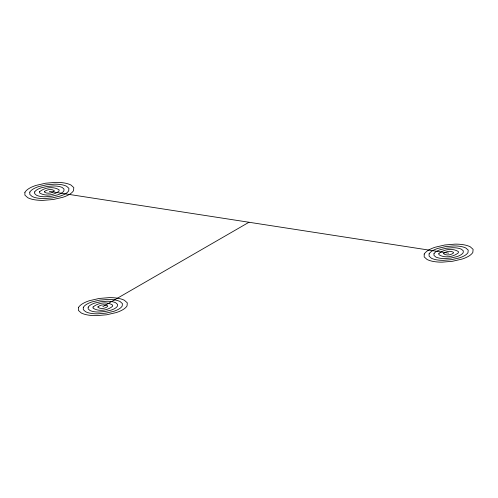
<?xml version="1.0" encoding="UTF-8"?>
<svg xmlns="http://www.w3.org/2000/svg" width="498" height="498" viewBox="0 0 498 498"><rect width="100%" height="100%" fill="white"/><g stroke="black" fill="none" stroke-linecap="round" stroke-linejoin="round"><path stroke-width="0.75" d="M102.849 306.631L249 222.251M49.352 191.369L448.648 253.14M24.906 192.29L24.9 195.148L27.807 197.75A18.47 10.663 0 0 0 34.736 199.804A28.928 16.702 0 0 0 43.009 200.37L53.137 199.517L62.642 197.333A28.928 16.702 0 0 0 69.315 194.457A18.47 10.663 0 0 0 73.536 190.678L73.804 187.584L70.897 184.982A18.47 10.663 0 0 0 63.968 182.928A28.928 16.702 0 0 0 55.695 182.368L45.567 183.214L36.061 185.405A28.928 16.702 0 0 0 29.388 188.281A19.615 11.323 0 0 0 24.906 192.29M29.793 192.104L29.793 194.394L32.115 196.473A14.778 8.528 0 0 0 37.661 198.117A23.145 13.359 0 0 0 44.278 198.565L52.377 197.887L59.984 196.137A23.145 13.359 0 0 0 65.325 193.84A14.778 8.528 0 0 0 68.699 190.815L68.911 188.344L66.589 186.258A14.778 8.528 0 0 0 61.042 184.615A23.145 13.359 0 0 0 54.425 184.167L46.326 184.845L38.72 186.594A23.145 13.359 0 0 0 33.378 188.898A15.687 9.057 0 0 0 29.793 192.104M34.686 191.923L34.679 193.635L36.422 195.197A11.081 6.399 0 0 0 40.581 196.43A17.355 10.022 0 0 0 45.542 196.766L51.624 196.256L57.326 194.942A17.355 10.022 0 0 0 61.329 193.218A11.081 6.399 0 0 0 63.862 190.952L64.024 189.097L62.281 187.534A11.081 6.399 0 0 0 58.123 186.302A17.355 10.022 0 0 0 53.162 185.966L47.08 186.476L41.378 187.79A17.355 10.022 0 0 0 37.375 189.514A11.765 6.791 0 0 0 34.686 191.923M39.572 191.736L39.572 192.882C45.113 196.604 53.996 195.278 59.025 191.089L59.131 189.856C53.554 186.115 44.596 187.447 39.572 191.736M44.465 191.549L44.459 192.122C47.229 193.99 51.674 193.324 54.189 191.232L54.245 190.609C51.456 188.742 46.974 189.408 44.465 191.549M78.398 307.559L78.398 310.416L81.305 313.018A18.47 10.663 0 0 0 88.233 315.072A28.928 16.702 0 0 0 96.5 315.632L106.628 314.786L116.14 312.595A28.928 16.702 0 0 0 122.813 309.719A18.47 10.663 0 0 0 127.034 305.94L127.301 302.852L124.394 300.25A18.47 10.663 0 0 0 117.466 298.196A28.928 16.702 0 0 0 109.193 297.63L99.065 298.483L89.559 300.668A28.928 16.702 0 0 0 82.88 303.543A19.615 11.323 0 0 0 78.398 307.559M83.291 307.372L83.284 309.656L85.612 311.742A14.778 8.528 0 0 0 91.153 313.385A23.145 13.359 0 0 0 97.77 313.833L105.875 313.155L113.482 311.406A23.145 13.359 0 0 0 118.817 309.102A14.778 8.528 0 0 0 122.197 306.083L122.408 303.606L120.08 301.527A14.778 8.528 0 0 0 114.54 299.883A23.145 13.359 0 0 0 107.923 299.435L99.824 300.113L92.217 301.863A23.145 13.359 0 0 0 86.876 304.16A15.687 9.057 0 0 0 83.291 307.372M88.177 307.185L88.177 308.903L89.92 310.466A11.081 6.399 0 0 0 94.078 311.698A17.355 10.022 0 0 0 99.04 312.034L105.115 311.524L110.824 310.21A17.355 10.022 0 0 0 114.826 308.486A11.081 6.399 0 0 0 117.36 306.22L117.516 304.365L115.773 302.803A11.081 6.399 0 0 0 111.614 301.57A17.355 10.022 0 0 0 106.653 301.234L100.577 301.744L94.875 303.058A17.355 10.022 0 0 0 90.866 304.782A11.765 6.791 0 0 0 88.177 307.185M93.07 307.005L93.064 308.144C98.604 311.873 107.487 310.547 112.523 306.357L112.629 305.118C107.051 301.383 98.094 302.716 93.07 307.005M97.957 306.818L97.957 307.391C100.727 309.252 105.165 308.592 107.686 306.494L107.736 305.878C104.947 304.004 100.472 304.676 97.957 306.818M424.203 254.061L424.196 256.918L427.103 259.52A18.47 10.663 0 0 0 434.032 261.575A28.928 16.702 0 0 0 442.305 262.141L452.433 261.288L461.939 259.103A28.928 16.702 0 0 0 468.612 256.227A18.47 10.663 0 0 0 472.832 252.449L473.1 249.355L470.193 246.753A18.47 10.663 0 0 0 463.265 244.699A28.928 16.702 0 0 0 454.991 244.138L444.863 244.985L435.358 247.176A28.928 16.702 0 0 0 428.685 250.052A19.615 11.323 0 0 0 424.203 254.061M429.089 253.874L429.089 256.165L431.411 258.244A14.778 8.528 0 0 0 436.958 259.888A23.145 13.359 0 0 0 443.575 260.336L451.674 259.657L459.281 257.908A23.145 13.359 0 0 0 464.622 255.611A14.778 8.528 0 0 0 467.995 252.586L468.207 250.114L465.885 248.029A14.778 8.528 0 0 0 460.339 246.386A23.145 13.359 0 0 0 453.722 245.937L445.623 246.616L438.016 248.365A23.145 13.359 0 0 0 432.675 250.668A15.687 9.057 0 0 0 429.089 253.874M433.982 253.694L433.976 255.406L435.719 256.968A11.081 6.399 0 0 0 439.877 258.201A17.355 10.022 0 0 0 444.839 258.537L450.92 258.026L456.622 256.713A17.355 10.022 0 0 0 460.625 254.988A11.081 6.399 0 0 0 463.159 252.723L463.321 250.868L461.578 249.305A11.081 6.399 0 0 0 457.419 248.072A17.355 10.022 0 0 0 452.458 247.736L446.376 248.247L440.674 249.56A17.355 10.022 0 0 0 436.671 251.285A11.765 6.791 0 0 0 433.982 253.694M438.869 253.507L438.869 254.652C444.409 258.375 453.292 257.049 458.322 252.86L458.428 251.627C452.85 247.886 443.892 249.218 438.869 253.507M443.762 253.32L443.755 253.893C446.525 255.76 450.97 255.094 453.485 253.003L453.541 252.38C450.752 250.513 446.27 251.179 443.762 253.32"/></g></svg>
